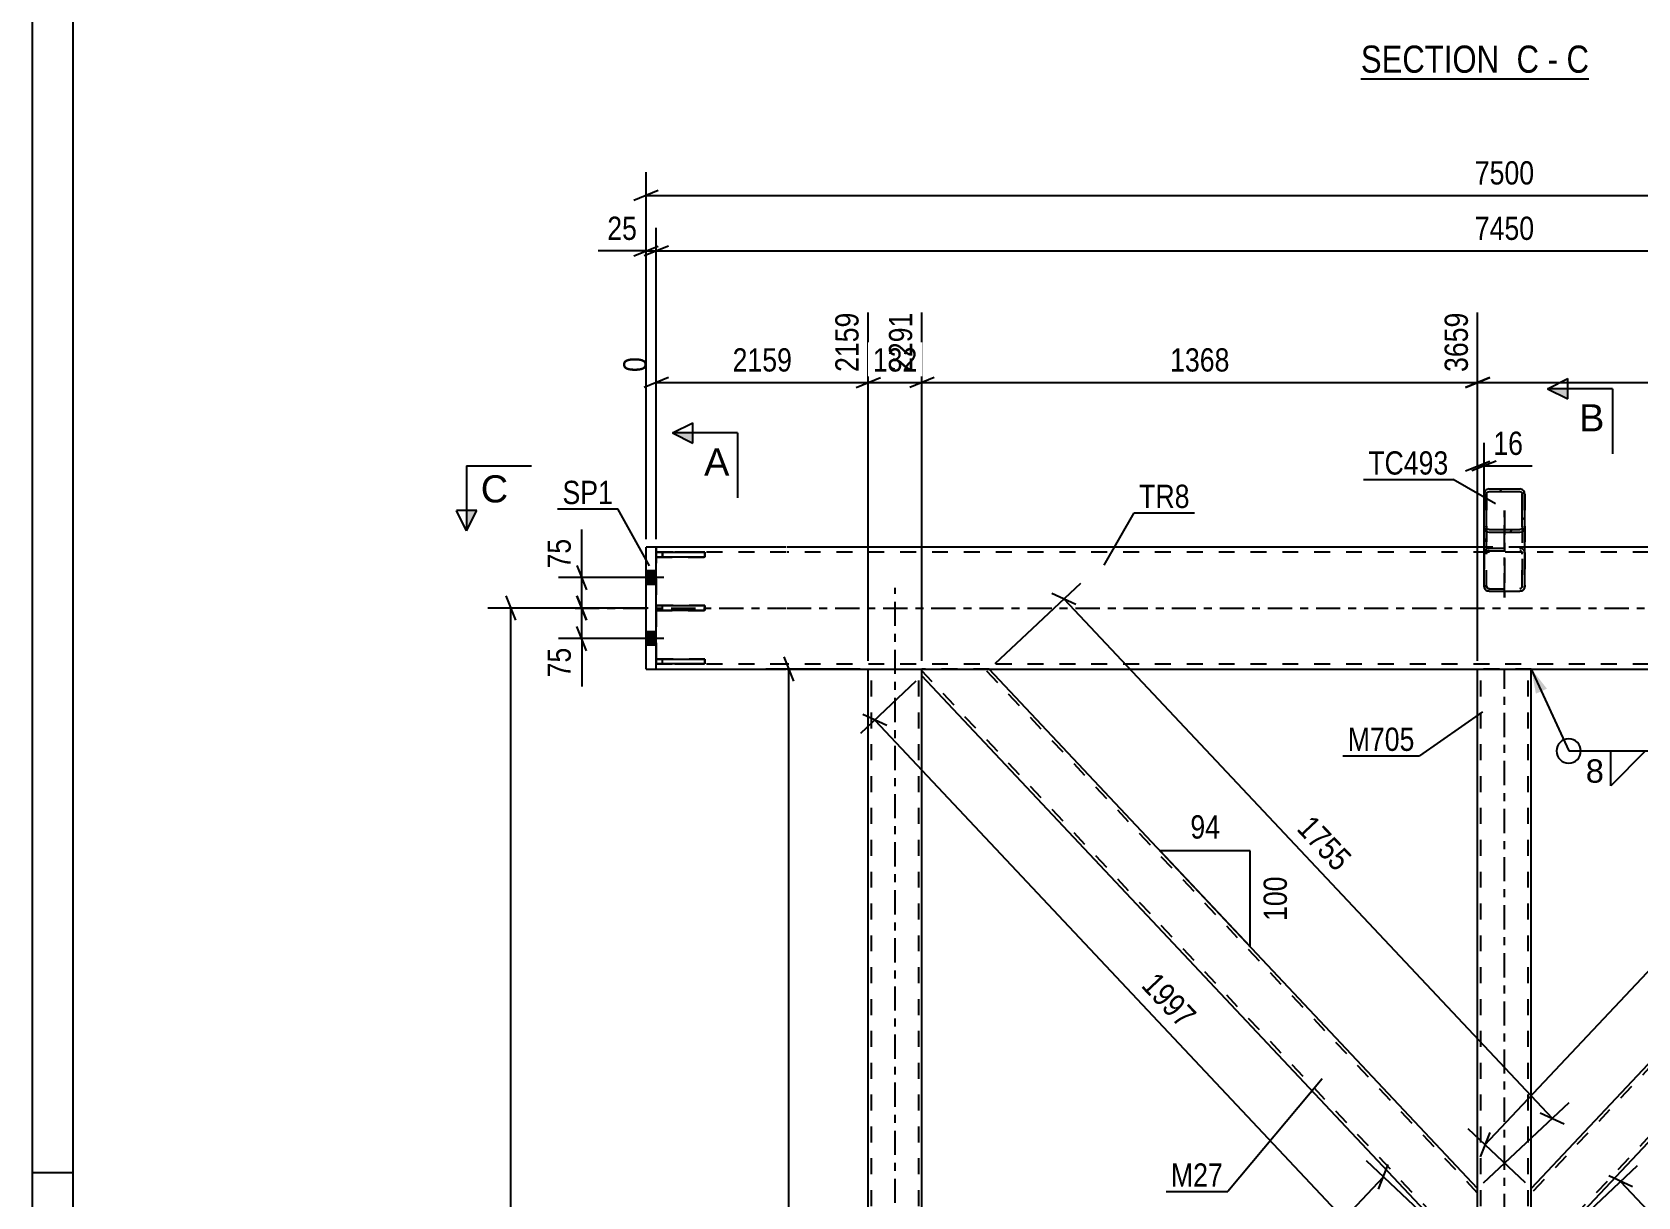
# Model space of a CAD drawing. Header units: millimetres. Extents: x 0 to 841, y 0 to 594.
# Drawn here: x 0 to 197.6, y 295 to 438.4 of the extents above; entities that cross this region are included whole.
import ezdxf

# ---------------------------------------------------------------- set-up
doc = ezdxf.new("R2010")
doc.units = ezdxf.units.MM
doc.linetypes.add('DXK_LINE_DOT2', pattern=[3.9198, 1.9599, -1.9599])
doc.linetypes.add('DXK_LINE_DOT3', pattern=[5.9187, 2.979, -0.9799, 0.9799, -0.9799])
doc.styles.add('Arial', font='ARIAL.TTF', dxfattribs={"height": 0.2})
doc.styles.add('Arial Narrow', font='ARIALN.TTF', dxfattribs={"height": 0.2})

# ---------------------------------------------------------------- blocks, each defined once
blk = doc.blocks.new('Unknown-389627663-1162')
at = {"color": 5, "linetype": 'Continuous'}
for p, q in [((0, 594), (0, 0)), ((5, 589), (5, 5)), ((5, 298), (0, 298))]:
    blk.add_line(p, q, dxfattribs=at)
blk = doc.blocks.new('Unknown-389627663-19 - 27915')
at = {"color": 6, "linetype": 'Continuous'}
blk.add_line((163.55, 432.63), (191.62, 432.63), dxfattribs=at)
at = {"color": 0, "linetype": 'Continuous'}
for points in [[(181.66, 433.38), (181.66, 436.88), (163.55, 436.88), (163.55, 433.38)], [(185.48, 433.38), (185.48, 436.88), (182.71, 436.88), (182.71, 433.38)], [(187.81, 433.38), (187.81, 436.88), (186.53, 436.88), (186.53, 433.38)], [(191.62, 433.38), (191.62, 436.88), (188.86, 436.88), (188.86, 433.38)]]:
    blk.add_wipeout(points, dxfattribs=at)
at = {"color": 7, "linetype": 'Continuous', "style": 'Arial Narrow'}
for s, p in [('SECTION ', (163.55, 433.38)), ('C', (182.71, 433.38)), ('-', (186.53, 433.38)), ('C', (188.86, 433.38))]:
    blk.add_text(s, height=3.34, dxfattribs=at).set_placement(p)
blk = doc.blocks.new('Bolt-389627663-2933 - 2911')
at = {"linetype": 'Continuous'}
for points in [[(75.57, 372.06), (75.57, 370.41), (76.82, 370.41), (76.82, 372.06)], [(75.57, 372.06), (75.57, 370.41), (76.82, 370.41), (76.82, 372.06)], [(75.57, 364.56), (75.57, 362.91), (76.82, 362.91), (76.82, 364.56)], [(75.57, 364.56), (75.57, 362.91), (76.82, 362.91), (76.82, 364.56)]]:
    blk.add_hatch(color=1, dxfattribs=at).paths.add_polyline_path(points)
at = {"color": 1, "linetype": 'Continuous'}
for p, q in [((76.82, 372.06), (75.57, 372.06)), ((76.82, 372.06), (75.57, 372.06)), ((77.77, 371.24), (71.82, 371.24)), ((77.77, 371.24), (71.82, 371.24)), ((76.82, 370.41), (75.57, 370.41)), ((76.82, 370.41), (75.57, 370.41)), ((77.77, 363.74), (71.82, 363.74)), ((77.77, 363.74), (71.82, 363.74)), ((76.82, 364.56), (75.57, 364.56)), ((76.82, 364.56), (75.57, 364.56)), ((76.82, 362.91), (75.57, 362.91)), ((76.82, 362.91), (75.57, 362.91))]:
    blk.add_line(p, q, dxfattribs=at)
blk = doc.blocks.new('Part-389627663-4550 - 2911')
at = {"color": 2, "linetype": 'Continuous'}
for p, q in [((244.64, 359.99), (184.52, 296.06)), ((252.92, 359.16), (252.92, 359.99)), ((252.92, 359.16), (185.75, 287.74)), ((184.52, 287.6), (184.52, 296.06)), ((184.52, 286.43), (184.52, 287.6))]:
    blk.add_line(p, q, dxfattribs=at)
at = {"color": 7, "linetype": 'DXK_LINE_DOT2'}
for p, q in [((245.19, 359.99), (184.52, 295.48)), ((252.92, 359.75), (184.52, 287.01)), ((252.92, 359.99), (244.64, 359.99)), ((185.75, 287.74), (184.52, 286.43)), ((184.52, 286.52), (184.52, 287.6)), ((184.52, 287.01), (184.52, 287.06))]:
    blk.add_line(p, q, dxfattribs=at)
blk = doc.blocks.new('Part-389627663-2946 - 2911')
at = {"color": 2, "linetype": 'Continuous'}
for p, q in [((92.82, 374.99), (76.82, 374.99)), ((178.72, 374.99), (92.92, 374.99)), ((269.52, 374.99), (183.72, 374.99)), ((76.82, 359.99), (92.82, 359.99)), ((92.92, 359.99), (269.52, 359.99))]:
    blk.add_line(p, q, dxfattribs=at)
at = {"color": 7, "linetype": 'DXK_LINE_DOT2'}
for p, q in [((76.82, 374.99), (76.82, 359.99)), ((92.82, 374.39), (76.82, 374.39)), ((269.52, 374.39), (92.92, 374.39)), ((178.72, 374.99), (178.77, 374.99)), ((178.77, 374.99), (178.72, 374.99)), ((183.72, 374.99), (178.77, 374.99)), ((92.82, 360.59), (76.82, 360.59)), ((269.52, 360.59), (92.92, 360.59))]:
    blk.add_line(p, q, dxfattribs=at)
at = {"color": 7, "linetype": 'DXK_LINE_DOT3'}
for p, q in [((66.82, 367.49), (92.82, 367.49)), ((92.92, 367.49), (269.52, 367.49))]:
    blk.add_line(p, q, dxfattribs=at)
blk = doc.blocks.new('Part-389627663-4541 - 2911')
at = {"linetype": 'Continuous'}
h = blk.add_hatch(dxfattribs=at)
h.set_pattern_fill('', scale=0.7, style=0, pattern_type=0)
h.set_pattern_definition([(45, (183.6764, 381.7537), (-1.57154, 1.57154), [])])
h.paths.add_polyline_path([(183.72, 381.51), (183.68, 381.75), (183.55, 381.96), (183.35, 382.1), (183.12, 382.15), (179.32, 382.15), (179.09, 382.1), (178.9, 381.96), (178.77, 381.75), (178.72, 381.51), (178.72, 377.47), (178.77, 377.22), (178.9, 377.01), (179.09, 376.88), (179.32, 376.83), (183.12, 376.83), (183.35, 376.88), (183.55, 377.01), (183.68, 377.22), (183.72, 377.47)])
h.paths.add_polyline_path([(183.4, 377.34), (183.33, 377.24), (183.24, 377.17), (183.12, 377.15), (179.32, 377.15), (179.21, 377.17), (179.11, 377.24), (179.04, 377.34), (179.02, 377.47), (179.02, 381.51), (179.04, 381.63), (179.11, 381.74), (179.21, 381.8), (179.32, 381.83), (183.12, 381.83), (183.24, 381.8), (183.33, 381.74), (183.4, 381.63), (183.42, 381.51), (183.42, 377.47)])
at = {"color": 2, "linetype": 'Continuous'}
for p, q in [((178.77, 381.75), (178.72, 381.51)), ((178.72, 377.47), (178.72, 381.51)), ((179.02, 381.51), (179.04, 381.63)), ((179.02, 377.47), (179.02, 381.51)), ((179.04, 381.63), (179.11, 381.74)), ((179.32, 382.15), (179.09, 382.1)), ((179.11, 381.74), (179.21, 381.8)), ((179.21, 381.8), (179.32, 381.83)), ((179.32, 382.15), (183.12, 382.15)), ((179.32, 381.83), (183.12, 381.83)), ((183.35, 382.1), (183.12, 382.15)), ((183.12, 381.83), (183.24, 381.8)), ((183.24, 381.8), (183.33, 381.74)), ((183.33, 381.74), (183.4, 381.63)), ((183.4, 381.63), (183.42, 381.51)), ((183.42, 377.47), (183.42, 381.51)), ((183.72, 381.51), (183.68, 381.75)), ((183.72, 377.47), (183.72, 381.51)), ((178.72, 370.19), (178.72, 377.47)), ((178.72, 377.47), (178.77, 377.22)), ((179.04, 377.34), (179.02, 377.47)), ((179.11, 377.24), (179.04, 377.34)), ((179.09, 376.88), (179.32, 376.83)), ((179.21, 377.17), (179.11, 377.24)), ((179.32, 377.15), (179.21, 377.17)), ((179.32, 377.15), (183.12, 377.15)), ((179.32, 376.83), (183.12, 376.83)), ((183.24, 377.17), (183.12, 377.15)), ((183.12, 376.83), (183.35, 376.88)), ((183.33, 377.24), (183.24, 377.17)), ((183.4, 377.34), (183.33, 377.24)), ((183.42, 377.47), (183.4, 377.34)), ((183.68, 377.22), (183.72, 377.47)), ((183.72, 370.19), (183.72, 377.47)), ((178.77, 369.94), (178.72, 370.19)), ((179.32, 369.55), (179.09, 369.6)), ((183.35, 369.6), (183.12, 369.55)), ((183.72, 370.19), (183.68, 369.94)), ((179.32, 369.55), (183.12, 369.55))]:
    blk.add_line(p, q, dxfattribs=at)
at = {"color": 7, "linetype": 'DXK_LINE_DOT2'}
for p, q in [((178.72, 374.23), (178.72, 381.51)), ((179.02, 381.51), (179.02, 373.79)), ((183.42, 381.51), (183.42, 373.79)), ((183.72, 381.51), (183.72, 374.23)), ((179.02, 370.19), (179.02, 377.47)), ((183.42, 377.47), (183.42, 370.19)), ((178.72, 374.23), (178.77, 374.47)), ((178.72, 374.23), (178.72, 370.19)), ((179.04, 374.35), (179.02, 374.23)), ((179.02, 370.19), (179.02, 373.79)), ((179.11, 374.46), (179.04, 374.35)), ((179.09, 374.82), (179.32, 374.87)), ((179.21, 374.52), (179.11, 374.46)), ((179.32, 374.55), (179.21, 374.52)), ((179.32, 374.87), (183.12, 374.87)), ((179.32, 374.55), (183.12, 374.55)), ((183.12, 374.87), (183.35, 374.82)), ((183.24, 374.52), (183.12, 374.55)), ((183.33, 374.46), (183.24, 374.52)), ((183.4, 374.35), (183.33, 374.46)), ((183.42, 374.23), (183.4, 374.35)), ((183.42, 370.19), (183.42, 373.79)), ((183.68, 374.47), (183.72, 374.23)), ((183.72, 374.23), (183.72, 370.19)), ((179.02, 370.19), (179.04, 370.06)), ((179.04, 370.06), (179.11, 369.96)), ((179.11, 369.96), (179.21, 369.89)), ((179.21, 369.89), (179.32, 369.87)), ((179.32, 369.87), (183.12, 369.87)), ((183.12, 369.87), (183.24, 369.89)), ((183.24, 369.89), (183.33, 369.96)), ((183.33, 369.96), (183.4, 370.06)), ((183.4, 370.06), (183.42, 370.19))]:
    blk.add_line(p, q, dxfattribs=at)
at = {"color": 7, "linetype": 'DXK_LINE_DOT3'}
blk.add_line((181.22, 368.79), (181.22, 379.49), dxfattribs=at)
at = {"color": 2, "linetype": 'Continuous'}
for centre, start, end in [((179.35, 381.53), 114.3201, 159.2419), ((183.1, 381.53), 20.7585, 65.6802), ((179.35, 377.44), 200.7585, 245.6802), ((183.1, 377.44), 294.3201, 339.2419), ((179.35, 370.16), 200.7585, 245.6801), ((183.1, 370.16), 294.32, 339.2419)]:
    blk.add_arc(centre, 0.621, start, end, dxfattribs=at)
at = {"color": 7, "linetype": 'DXK_LINE_DOT2'}
for centre, start, end in [((179.35, 374.25), 114.32, 159.2419), ((183.1, 374.25), 20.7585, 65.6801)]:
    blk.add_arc(centre, 0.621, start, end, dxfattribs=at)
blk = doc.blocks.new('Part-389627663-2947 - 2911')
at = {"color": 7, "linetype": 'DXK_LINE_DOT2'}
for p, q in [((82.82, 361.21), (76.82, 361.21)), ((76.82, 361.21), (76.82, 360.61)), ((76.82, 360.61), (82.82, 360.61)), ((77.57, 360.61), (77.57, 361.21)), ((82.82, 360.61), (82.82, 361.21))]:
    blk.add_line(p, q, dxfattribs=at)
blk = doc.blocks.new('Part-389627663-2948 - 2911')
at = {"color": 7, "linetype": 'DXK_LINE_DOT2'}
for p, q in [((82.82, 374.36), (76.82, 374.36)), ((76.82, 374.36), (76.82, 373.76)), ((76.82, 373.76), (82.82, 373.76)), ((77.57, 374.36), (77.57, 373.76)), ((82.82, 373.76), (82.82, 374.36))]:
    blk.add_line(p, q, dxfattribs=at)
blk = doc.blocks.new('Part-389627663-2949 - 2911')
at = {"color": 7, "linetype": 'DXK_LINE_DOT2'}
for p, q in [((82.82, 367.79), (76.82, 367.79)), ((76.82, 367.79), (76.82, 367.19)), ((77.57, 367.19), (77.57, 367.79)), ((82.82, 367.19), (82.82, 367.79)), ((76.82, 367.19), (82.82, 367.19))]:
    blk.add_line(p, q, dxfattribs=at)
blk = doc.blocks.new('Part-389627663-2954 - 2911')
at = {"color": 2, "linetype": 'Continuous'}
for p, q in [((76.82, 360.61), (76.82, 361.21)), ((76.82, 361.21), (82.82, 361.21)), ((82.82, 360.61), (76.82, 360.61)), ((82.82, 361.21), (82.82, 360.61))]:
    blk.add_line(p, q, dxfattribs=at)
at = {"color": 7, "linetype": 'DXK_LINE_DOT2'}
blk.add_line((77.57, 360.61), (77.57, 361.21), dxfattribs=at)
blk = doc.blocks.new('Part-389627663-2959 - 2911')
at = {"color": 2, "linetype": 'Continuous'}
for p, q in [((76.82, 374.36), (82.82, 374.36)), ((76.82, 374.36), (76.82, 373.76)), ((82.82, 373.76), (76.82, 373.76)), ((82.82, 374.36), (82.82, 373.76))]:
    blk.add_line(p, q, dxfattribs=at)
at = {"color": 7, "linetype": 'DXK_LINE_DOT2'}
blk.add_line((77.57, 373.76), (77.57, 374.36), dxfattribs=at)
blk = doc.blocks.new('Part-389627663-2964 - 2911')
at = {"color": 2, "linetype": 'Continuous'}
for p, q in [((76.82, 367.79), (82.82, 367.79)), ((76.82, 367.79), (76.82, 367.19)), ((82.82, 367.79), (82.82, 367.19)), ((82.82, 367.19), (76.82, 367.19))]:
    blk.add_line(p, q, dxfattribs=at)
at = {"color": 7, "linetype": 'DXK_LINE_DOT2'}
blk.add_line((77.57, 367.19), (77.57, 367.79), dxfattribs=at)
blk = doc.blocks.new('Part-389627663-4535 - 2911')
at = {"color": 2, "linetype": 'Continuous'}
for p, q in [((109.52, 359.16), (109.52, 359.99)), ((177.92, 296.06), (117.81, 359.99)), ((176.69, 287.74), (109.52, 359.16)), ((177.92, 286.43), (177.92, 296.06))]:
    blk.add_line(p, q, dxfattribs=at)
at = {"color": 7, "linetype": 'DXK_LINE_DOT2'}
for p, q in [((117.81, 359.99), (109.52, 359.99)), ((177.92, 287.01), (109.52, 359.75)), ((177.92, 295.48), (117.26, 359.99)), ((177.92, 286.43), (176.69, 287.74)), ((177.92, 287.01), (177.92, 287.06))]:
    blk.add_line(p, q, dxfattribs=at)
blk = doc.blocks.new('Part-389627663-2988 - 2911')
at = {"color": 2, "linetype": 'Continuous'}
for p, q in [((177.92, 296.06), (177.92, 359.99)), ((184.52, 296.06), (184.52, 359.99)), ((177.92, 217.42), (177.92, 279.41)), ((184.52, 217.42), (184.52, 279.41))]:
    blk.add_line(p, q, dxfattribs=at)
at = {"color": 7, "linetype": 'DXK_LINE_DOT2'}
for p, q in [((184.52, 359.99), (177.92, 359.99)), ((178.32, 215.49), (178.32, 359.99)), ((184.12, 215.49), (184.12, 359.99)), ((177.92, 279.41), (177.92, 296.06)), ((184.52, 279.41), (184.52, 296.06)), ((177.92, 215.49), (177.92, 217.42)), ((184.52, 215.49), (184.52, 217.42)), ((184.52, 215.49), (177.92, 215.49))]:
    blk.add_line(p, q, dxfattribs=at)
at = {"color": 7, "linetype": 'DXK_LINE_DOT3'}
blk.add_line((181.22, 215.49), (181.22, 359.99), dxfattribs=at)
blk = doc.blocks.new('Part-389627663-3008 - 2911')
at = {"color": 2, "linetype": 'Continuous'}
for p, q in [((75.57, 359.99), (75.57, 374.99)), ((76.82, 374.99), (75.57, 374.99)), ((76.82, 359.99), (76.82, 374.99)), ((75.57, 359.99), (76.82, 359.99))]:
    blk.add_line(p, q, dxfattribs=at)
blk = doc.blocks.new('Part-389627663-4537 - 2911')
at = {"color": 7, "linetype": 'DXK_LINE_DOT3'}
blk.add_line((106.22, 205.49), (106.22, 369.99), dxfattribs=at)
at = {"color": 2, "linetype": 'Continuous'}
for p, q in [((102.92, 215.49), (102.92, 359.99)), ((109.52, 216.31), (109.52, 359.16))]:
    blk.add_line(p, q, dxfattribs=at)
at = {"color": 7, "linetype": 'DXK_LINE_DOT2'}
for p, q in [((102.92, 359.99), (109.52, 359.99)), ((103.32, 215.49), (103.32, 359.99)), ((109.12, 215.49), (109.12, 359.99)), ((109.52, 359.16), (109.52, 359.99)), ((109.52, 215.49), (102.92, 215.49)), ((109.52, 215.49), (109.52, 216.31))]:
    blk.add_line(p, q, dxfattribs=at)
blk = doc.blocks.new('Part-389627663-4544 - 2911')
at = {"color": 7, "linetype": 'DXK_LINE_DOT2'}
for p, q in [((178.72, 381.51), (178.72, 374.23)), ((179.02, 381.51), (179.02, 374.23)), ((183.42, 381.51), (183.42, 374.23)), ((183.72, 381.51), (183.72, 374.23)), ((178.72, 370.19), (178.72, 377.47)), ((179.02, 370.19), (179.02, 377.47)), ((183.42, 377.47), (183.42, 370.19)), ((183.72, 370.19), (183.72, 377.47)), ((178.77, 374.47), (178.72, 374.23)), ((178.72, 370.19), (178.72, 374.23)), ((179.02, 374.23), (179.04, 374.35)), ((179.02, 370.19), (179.02, 374.23)), ((179.04, 374.35), (179.11, 374.46)), ((179.32, 374.87), (179.09, 374.82)), ((179.11, 374.46), (179.21, 374.53)), ((179.21, 374.53), (179.32, 374.55)), ((179.32, 374.87), (183.12, 374.87)), ((179.32, 374.55), (183.12, 374.55)), ((183.33, 374.82), (183.12, 374.87)), ((183.12, 374.55), (183.24, 374.53)), ((183.24, 374.53), (183.33, 374.46)), ((183.35, 374.82), (183.33, 374.82)), ((183.33, 374.46), (183.4, 374.35)), ((183.4, 374.35), (183.42, 374.23)), ((183.42, 370.19), (183.42, 374.23)), ((183.72, 374.23), (183.68, 374.47)), ((183.72, 370.19), (183.72, 374.23)), ((178.72, 370.19), (178.77, 369.94)), ((179.04, 370.06), (179.02, 370.19)), ((179.11, 369.96), (179.04, 370.06)), ((179.09, 369.6), (179.32, 369.55)), ((179.21, 369.89), (179.11, 369.96)), ((179.32, 369.87), (179.21, 369.89)), ((179.32, 369.87), (183.12, 369.87)), ((183.24, 369.89), (183.12, 369.87)), ((183.12, 369.55), (183.35, 369.6)), ((183.33, 369.96), (183.24, 369.89)), ((183.4, 370.06), (183.33, 369.96)), ((183.42, 370.19), (183.4, 370.06)), ((183.68, 369.94), (183.72, 370.19)), ((179.32, 369.55), (183.12, 369.55))]:
    blk.add_line(p, q, dxfattribs=at)
at = {"color": 7, "linetype": 'DXK_LINE_DOT3'}
blk.add_line((181.22, 379.49), (181.22, 368.79), dxfattribs=at)
at = {"color": 7, "linetype": 'DXK_LINE_DOT2'}
for centre, start, end in [((179.35, 374.25), 114.3201, 159.2418), ((183.1, 374.25), 20.7584, 65.6803), ((179.35, 370.16), 200.7584, 245.6803), ((183.1, 370.16), 294.3201, 339.2418)]:
    blk.add_arc(centre, 0.621, start, end, dxfattribs=at)
blk = doc.blocks.new('AngleDimension-389627663-9900 - 2911')
at = {"color": 7, "linetype": 'Continuous'}
for p, q in [((138.78, 337.69), (138.84, 337.62)), ((149.94, 337.62), (138.84, 337.62)), ((149.94, 325.82), (138.84, 337.62)), ((149.94, 325.82), (149.94, 337.62))]:
    blk.add_line(p, q, dxfattribs=at)
at = {"color": 0}
for points in [[(146.82, 338.52), (146.82, 342.72), (141.96, 342.72), (141.96, 338.52)], [(155.04, 335.06), (150.84, 335.06), (150.84, 328.38), (155.04, 328.38)]]:
    blk.add_wipeout(points, dxfattribs=at)
at = {"color": 3, "style": 'Arial Narrow'}
blk.add_text('94', height=2.863, dxfattribs=at).set_placement((142.56, 339.12))
blk.add_text('100', height=2.863, rotation=90.0002, dxfattribs=at).set_placement((154.44, 328.98))
blk = doc.blocks.new('StraightDimension-389627663-17874 - 2911')
at = {"color": 7, "linetype": 'Continuous'}
for p, q in [((102.92, 360.99), (102.92, 403.87)), ((76.82, 375.99), (76.82, 398.38)), ((78.32, 395.85), (75.32, 394.65)), ((101.42, 394.65), (104.42, 395.85)), ((76.82, 395.25), (102.92, 395.25))]:
    blk.add_line(p, q, dxfattribs=at)
at = {"color": 0, "linetype": 'Continuous'}
for points in [[(102.32, 404.47), (98.12, 404.47), (98.12, 395.95), (102.32, 395.95)], [(76.22, 398.98), (72.02, 398.98), (72.02, 395.95), (76.22, 395.95)]]:
    blk.add_wipeout(points, dxfattribs=at)
at = {"color": 0}
blk.add_wipeout([(94.13, 396), (94.13, 400.2), (85.62, 400.2), (85.62, 396)], dxfattribs=at)
at = {"color": 3, "linetype": 'Continuous', "style": 'Arial Narrow'}
for s, height, p in [('2159', 2.863, (101.72, 396.55)), ('0', 2.86, (75.62, 396.55))]:
    blk.add_text(s, height=height, rotation=90.0002, dxfattribs=at).set_placement(p)
at = {"color": 3, "style": 'Arial Narrow'}
blk.add_text('2159', height=2.863, dxfattribs=at).set_placement((86.22, 396.6))
blk = doc.blocks.new('StraightDimension-389627663-3193 - 2911')
at = {"color": 7, "linetype": 'Continuous'}
for p, q in [((75.57, 375.99), (75.57, 421.12)), ((77.07, 418.87), (74.07, 417.67)), ((75.57, 418.27), (286.87, 418.27))]:
    blk.add_line(p, q, dxfattribs=at)
at = {"color": 0}
blk.add_wipeout([(185.48, 419.02), (185.48, 423.22), (176.97, 423.22), (176.97, 419.02)], dxfattribs=at)
at = {"color": 3, "style": 'Arial Narrow'}
blk.add_text('7500', height=2.863, dxfattribs=at).set_placement((177.57, 419.62))
blk = doc.blocks.new('StraightDimension-389627663-3255 - 2911')
at = {"color": 7, "linetype": 'Continuous'}
for p, q in [((59.54, 365.99), (58.34, 368.99)), ((75.82, 367.49), (56.09, 367.49)), ((58.94, 207.99), (58.94, 367.49)), ((75.82, 207.99), (56.09, 207.99)), ((58.34, 209.49), (59.54, 206.49))]:
    blk.add_line(p, q, dxfattribs=at)
at = {"color": 0}
blk.add_wipeout([(58.19, 291.99), (53.99, 291.99), (53.99, 283.48), (58.19, 283.48)], dxfattribs=at)
at = {"color": 3, "style": 'Arial Narrow'}
blk.add_text('3190', height=2.863, rotation=90.0002, dxfattribs=at).set_placement((57.59, 284.08))
blk = doc.blocks.new('StraightDimension-389627663-7957 - 2911')
at = {"color": 7, "linetype": 'Continuous'}
for p, q in [((76.82, 375.99), (76.82, 414.3)), ((78.32, 412.05), (75.32, 410.85)), ((76.82, 411.45), (285.62, 411.45))]:
    blk.add_line(p, q, dxfattribs=at)
at = {"color": 0}
blk.add_wipeout([(185.48, 412.2), (185.48, 416.4), (176.97, 416.4), (176.97, 412.2)], dxfattribs=at)
at = {"color": 3, "style": 'Arial Narrow'}
blk.add_text('7450', height=2.863, dxfattribs=at).set_placement((177.57, 412.8))
blk = doc.blocks.new('StraightDimension-389627663-7958 - 2911')
at = {"color": 7, "linetype": 'Continuous'}
for p, q in [((75.57, 375.99), (75.57, 414.3)), ((76.82, 375.99), (76.82, 414.3)), ((74.07, 410.85), (77.07, 412.05)), ((78.32, 412.05), (75.32, 410.85)), ((75.57, 411.45), (76.82, 411.45))]:
    blk.add_line(p, q, dxfattribs=at)
at = {"color": 0}
blk.add_wipeout([(75.05, 412.2), (75.05, 416.4), (70.19, 416.4), (70.19, 412.2)], dxfattribs=at)
at = {"color": 7, "linetype": 'Continuous'}
blk.add_line((75.57, 411.45), (69.67, 411.45), dxfattribs=at)
blk.add_line((75.57, 411.45), (69.67, 411.45), dxfattribs=at)
at = {"color": 3, "style": 'Arial Narrow'}
blk.add_text('25', height=2.863, dxfattribs=at).set_placement((70.79, 412.8))
blk = doc.blocks.new('StraightDimension-389627663-10010 - 2911')
at = {"color": 7, "linetype": 'Continuous'}
for p, q in [((108.79, 358.48), (101.98, 352.07)), ((105.19, 353.03), (102.26, 354.39)), ((103.73, 353.71), (172.13, 280.98)), ((177.19, 285.75), (170.38, 279.34)), ((170.66, 281.66), (173.59, 280.3))]:
    blk.add_line(p, q, dxfattribs=at)
at = {"color": 0}
blk.add_wipeout([(141.39, 314.76), (144.45, 317.64), (138.62, 323.84), (135.56, 320.96)], dxfattribs=at)
at = {"color": 3, "style": 'Arial Narrow'}
blk.add_text('1997', height=2.863, rotation=-46.7591, dxfattribs=at).set_placement((136.4, 320.93))
blk = doc.blocks.new('StraightDimension-389627663-9957 - 2911')
at = {"color": 7, "linetype": 'Continuous'}
for p, q in [((101.92, 359.99), (90.3, 359.99)), ((93.75, 358.49), (92.55, 361.49)), ((93.15, 215.49), (93.15, 359.99)), ((101.92, 215.49), (90.3, 215.49)), ((92.55, 216.99), (93.75, 213.99))]:
    blk.add_line(p, q, dxfattribs=at)
at = {"color": 0}
blk.add_wipeout([(92.4, 291.99), (88.2, 291.99), (88.2, 283.48), (92.4, 283.48)], dxfattribs=at)
at = {"color": 3, "style": 'Arial Narrow'}
blk.add_text('2890', height=2.863, rotation=90.0002, dxfattribs=at).set_placement((91.8, 284.08))
blk = doc.blocks.new('StraightDimension-389627663-9974 - 2911')
at = {"color": 7, "linetype": 'Continuous'}
for p, q in [((243.91, 360.67), (236.86, 367.31)), ((238.34, 363.85), (239.52, 366.86)), ((178.82, 301.43), (238.93, 365.35)), ((183.79, 296.75), (176.74, 303.38)), ((179.41, 302.93), (178.23, 299.93))]:
    blk.add_line(p, q, dxfattribs=at)
at = {"color": 0}
blk.add_wipeout([(211.24, 337.01), (208.19, 339.88), (202.35, 333.68), (205.41, 330.8)], dxfattribs=at)
at = {"color": 3, "style": 'Arial Narrow'}
blk.add_text('1755', height=2.863, rotation=46.7591, dxfattribs=at).set_placement((205.39, 331.65))
blk = doc.blocks.new('StraightDimension-389627663-9995 - 2911')
at = {"color": 7, "linetype": 'Continuous'}
for p, q in [((253.65, 358.48), (266.54, 346.36)), ((196.39, 275.27), (264.79, 348)), ((264.2, 346.5), (265.38, 349.51)), ((185.25, 285.75), (198.14, 273.63)), ((196.98, 276.77), (195.8, 273.77))]:
    blk.add_line(p, q, dxfattribs=at)
at = {"color": 0}
blk.add_wipeout([(232.96, 315.25), (229.9, 318.13), (224.07, 311.93), (227.13, 309.05)], dxfattribs=at)
at = {"color": 3, "style": 'Arial Narrow'}
blk.add_text('1997', height=2.863, rotation=46.7591, dxfattribs=at).set_placement((227.1, 309.9))
blk = doc.blocks.new('StraightDimension-389627663-10025 - 2911')
at = {"color": 7, "linetype": 'Continuous'}
for p, q in [((118.53, 360.67), (129.06, 370.57)), ((128.45, 367.94), (125.52, 369.3)), ((126.98, 368.62), (187.1, 304.69)), ((178.65, 296.75), (189.17, 306.65)), ((185.63, 305.38), (188.56, 304.01))]:
    blk.add_line(p, q, dxfattribs=at)
at = {"color": 0}
blk.add_wipeout([(160.5, 334.07), (163.56, 336.95), (157.73, 343.15), (154.67, 340.27)], dxfattribs=at)
at = {"color": 3, "style": 'Arial Narrow'}
blk.add_text('1755', height=2.863, rotation=-46.7591, dxfattribs=at).set_placement((155.52, 340.24))
blk = doc.blocks.new('StraightDimension-389627663-10101 - 2911')
at = {"color": 7, "linetype": 'Continuous'}
for p, q in [((186.48, 288.42), (197.59, 298.87)), ((196.98, 296.24), (194.05, 297.6)), ((195.52, 296.92), (262.69, 225.5)), ((253.65, 217), (264.76, 227.45)), ((261.22, 226.18), (264.15, 224.82))]:
    blk.add_line(p, q, dxfattribs=at)
at = {"color": 0}
blk.add_wipeout([(232.56, 258.62), (235.62, 261.5), (229.79, 267.7), (226.73, 264.82)], dxfattribs=at)
at = {"color": 3, "style": 'Arial Narrow'}
blk.add_text('1961', height=2.863, rotation=-46.7591, dxfattribs=at).set_placement((227.58, 264.8))
blk = doc.blocks.new('StraightDimension-389627663-10149 - 2911')
at = {"color": 7, "linetype": 'Continuous'}
for p, q in [((175.96, 288.42), (164.24, 299.45)), ((165.73, 295.99), (166.91, 299)), ((99.15, 226.07), (166.32, 297.5)), ((108.79, 217), (97.07, 228.03)), ((99.74, 227.58), (98.56, 224.57))]:
    blk.add_line(p, q, dxfattribs=at)
at = {"color": 0}
blk.add_wipeout([(135.1, 265.4), (132.04, 268.28), (126.21, 262.08), (129.27, 259.2)], dxfattribs=at)
at = {"color": 3, "style": 'Arial Narrow'}
blk.add_text('1961', height=2.863, rotation=46.7591, dxfattribs=at).set_placement((129.24, 260.05))
blk = doc.blocks.new('StraightDimension-389627663-17872 - 2911')
at = {"color": 7, "linetype": 'Continuous'}
for p, q in [((109.52, 360.99), (109.52, 403.87)), ((177.92, 360.99), (177.92, 403.87)), ((111.02, 395.85), (108.02, 394.65)), ((176.42, 394.65), (179.42, 395.85)), ((109.52, 395.25), (177.92, 395.25))]:
    blk.add_line(p, q, dxfattribs=at)
at = {"color": 0, "linetype": 'Continuous'}
blk.add_wipeout([(177.32, 404.47), (173.12, 404.47), (173.12, 395.95), (177.32, 395.95)], dxfattribs=at)
at = {"color": 0}
blk.add_wipeout([(147.98, 396), (147.98, 400.2), (139.47, 400.2), (139.47, 396)], dxfattribs=at)
at = {"color": 3, "linetype": 'Continuous', "style": 'Arial Narrow'}
blk.add_text('3659', height=2.863, rotation=90.0002, dxfattribs=at).set_placement((176.72, 396.55))
at = {"color": 3, "style": 'Arial Narrow'}
blk.add_text('1368', height=2.863, dxfattribs=at).set_placement((140.07, 396.6))
blk = doc.blocks.new('StraightDimension-389627663-29067 - 2911')
at = {"color": 7, "linetype": 'Continuous'}
for p, q in [((67.05, 372.74), (68.25, 369.74)), ((72.07, 371.24), (64.8, 371.24)), ((67.65, 367.49), (67.65, 371.24)), ((68.25, 365.99), (67.05, 368.99)), ((75.82, 367.49), (64.8, 367.49))]:
    blk.add_line(p, q, dxfattribs=at)
at = {"color": 0}
blk.add_wipeout([(66.9, 376.62), (62.7, 376.62), (62.7, 371.76), (66.9, 371.76)], dxfattribs=at)
at = {"color": 7, "linetype": 'Continuous'}
blk.add_line((67.65, 371.24), (67.65, 377.14), dxfattribs=at)
blk.add_line((67.65, 371.24), (67.65, 377.14), dxfattribs=at)
at = {"color": 3, "style": 'Arial Narrow'}
blk.add_text('75', height=2.863, rotation=90.0002, dxfattribs=at).set_placement((66.3, 372.36))
blk = doc.blocks.new('StraightDimension-389627663-17871 - 2911')
at = {"color": 7, "linetype": 'Continuous'}
for p, q in [((177.92, 360.99), (177.92, 403.87)), ((244.64, 360.99), (244.64, 403.87)), ((179.42, 395.85), (176.42, 394.65)), ((243.14, 394.65), (246.14, 395.85)), ((177.92, 395.25), (244.64, 395.25))]:
    blk.add_line(p, q, dxfattribs=at)
at = {"color": 0, "linetype": 'Continuous'}
blk.add_wipeout([(244.04, 404.47), (239.84, 404.47), (239.84, 395.95), (244.04, 395.95)], dxfattribs=at)
at = {"color": 0}
blk.add_wipeout([(215.54, 396), (215.54, 400.2), (207.02, 400.2), (207.02, 396)], dxfattribs=at)
at = {"color": 3, "linetype": 'Continuous', "style": 'Arial Narrow'}
blk.add_text('4993', height=2.863, rotation=90.0002, dxfattribs=at).set_placement((243.44, 396.55))
at = {"color": 3, "style": 'Arial Narrow'}
blk.add_text('1334', height=2.863, dxfattribs=at).set_placement((207.62, 396.6))
blk = doc.blocks.new('StraightDimension-389627663-17873 - 2911')
at = {"color": 7, "linetype": 'Continuous'}
for p, q in [((102.92, 360.99), (102.92, 403.87)), ((109.52, 360.99), (109.52, 403.87)), ((101.42, 394.65), (104.42, 395.85)), ((111.02, 395.85), (108.02, 394.65)), ((102.92, 395.25), (109.52, 395.25))]:
    blk.add_line(p, q, dxfattribs=at)
at = {"color": 0}
blk.add_wipeout([(109.56, 396), (109.56, 400.2), (102.88, 400.2), (102.88, 396)], dxfattribs=at)
at = {"color": 0, "linetype": 'Continuous'}
blk.add_wipeout([(108.92, 404.47), (104.72, 404.47), (104.72, 395.95), (108.92, 395.95)], dxfattribs=at)
at = {"color": 3, "linetype": 'Continuous', "style": 'Arial Narrow'}
blk.add_text('2291', height=2.863, rotation=90.0002, dxfattribs=at).set_placement((108.32, 396.55))
at = {"color": 3, "style": 'Arial Narrow'}
blk.add_text('132', height=2.863, dxfattribs=at).set_placement((103.48, 396.6))
blk = doc.blocks.new('StraightDimension-389627663-29068 - 2911')
at = {"color": 7, "linetype": 'Continuous'}
for p, q in [((67.05, 368.99), (68.25, 365.99)), ((75.82, 367.49), (64.8, 367.49)), ((67.65, 363.74), (67.65, 367.49)), ((72.07, 363.74), (64.8, 363.74)), ((68.25, 362.24), (67.05, 365.24))]:
    blk.add_line(p, q, dxfattribs=at)
at = {"color": 0}
blk.add_wipeout([(66.9, 363.21), (62.7, 363.21), (62.7, 358.36), (66.9, 358.36)], dxfattribs=at)
at = {"color": 7, "linetype": 'Continuous'}
blk.add_line((67.65, 363.74), (67.65, 357.83), dxfattribs=at)
blk.add_line((67.65, 363.74), (67.65, 357.83), dxfattribs=at)
at = {"color": 3, "style": 'Arial Narrow'}
blk.add_text('75', height=2.863, rotation=90.0002, dxfattribs=at).set_placement((66.3, 358.96))
blk = doc.blocks.new('StraightDimension-389627663-30298 - 2911')
at = {"color": 7, "linetype": 'Continuous'}
for p, q in [((177.92, 360.99), (177.92, 387.84)), ((178.72, 375.99), (178.72, 387.84)), ((176.42, 384.39), (179.42, 385.59)), ((180.22, 385.59), (177.22, 384.39)), ((177.92, 384.99), (178.72, 384.99))]:
    blk.add_line(p, q, dxfattribs=at)
at = {"color": 0}
blk.add_wipeout([(184.1, 385.74), (184.1, 389.94), (179.25, 389.94), (179.25, 385.74)], dxfattribs=at)
at = {"color": 7, "linetype": 'Continuous'}
blk.add_line((178.72, 384.99), (184.63, 384.99), dxfattribs=at)
blk.add_line((178.72, 384.99), (184.63, 384.99), dxfattribs=at)
at = {"color": 3, "style": 'Arial Narrow'}
blk.add_text('16', height=2.863, dxfattribs=at).set_placement((179.85, 386.34))
blk = doc.blocks.new('Mark-389627663-2942 - 2911')
at = {"color": 0}
blk.add_wipeout([(142.47, 379.81), (142.47, 382.81), (136.26, 382.81), (136.26, 379.81)], dxfattribs=at)
blk.add_wipeout([(142.47, 379.81), (142.47, 382.81), (136.26, 382.81), (136.26, 379.81)], dxfattribs=at)
at = {"color": 30, "linetype": 'Continuous'}
for p, q in [((131.97, 372.79), (135.66, 379.21)), ((135.66, 379.21), (143.07, 379.21))]:
    blk.add_line(p, q, dxfattribs=at)
at = {"color": 3, "style": 'Arial Narrow'}
blk.add_text('TR8', height=2.863, dxfattribs=at).set_placement((136.26, 379.81))
blk = doc.blocks.new('Mark-389627663-2984 - 2911')
at = {"color": 0}
blk.add_wipeout([(170.16, 349.91), (170.16, 352.91), (161.93, 352.91), (161.93, 349.91)], dxfattribs=at)
blk.add_wipeout([(170.16, 349.91), (170.16, 352.91), (161.93, 352.91), (161.93, 349.91)], dxfattribs=at)
at = {"color": 30, "linetype": 'Continuous'}
for p in [(178.53, 354.7), (161.33, 349.31)]:
    blk.add_line(p, (170.76, 349.31), dxfattribs=at)
at = {"color": 3, "style": 'Arial Narrow'}
blk.add_text('M705', height=2.863, dxfattribs=at).set_placement((161.93, 349.91))
blk = doc.blocks.new('Mark-389627663-3004 - 2911')
at = {"color": 0}
blk.add_wipeout([(71.49, 380.29), (71.49, 383.29), (65.28, 383.29), (65.28, 380.29)], dxfattribs=at)
blk.add_wipeout([(71.49, 380.29), (71.49, 383.29), (65.28, 383.29), (65.28, 380.29)], dxfattribs=at)
at = {"color": 30, "linetype": 'Continuous'}
for p in [(64.68, 379.69), (75.99, 372.68)]:
    blk.add_line(p, (72.09, 379.69), dxfattribs=at)
at = {"color": 3, "style": 'Arial Narrow'}
blk.add_text('SP1', height=2.863, dxfattribs=at).set_placement((65.28, 380.29))
blk = doc.blocks.new('Mark-389627663-10045 - 2911')
at = {"color": 0}
blk.add_wipeout([(146.56, 296.28), (146.56, 299.28), (140.17, 299.28), (140.17, 296.28)], dxfattribs=at)
blk.add_wipeout([(146.56, 296.28), (146.56, 299.28), (140.17, 299.28), (140.17, 296.28)], dxfattribs=at)
at = {"color": 30, "linetype": 'Continuous'}
for p in [(158.77, 309.54), (139.57, 295.68)]:
    blk.add_line(p, (147.16, 295.68), dxfattribs=at)
at = {"color": 3, "style": 'Arial Narrow'}
blk.add_text('M27', height=2.863, dxfattribs=at).set_placement((140.17, 296.28))
blk = doc.blocks.new('SectionMark-389627663-10223 - 2911')
at = {"linetype": 'Continuous'}
for points in [[(81.32, 389.05), (81.32, 387.8), (78.82, 389.05)], [(81.32, 170.26), (81.32, 169.01), (78.82, 169.01)]]:
    blk.add_hatch(color=6, dxfattribs=at).paths.add_polyline_path(points)
at = {"color": 6, "linetype": 'Continuous'}
for p, q in [((78.82, 389.05), (81.32, 390.3)), ((81.32, 387.8), (81.32, 390.3)), ((86.82, 389.05), (78.82, 389.05)), ((78.82, 389.05), (81.32, 387.8)), ((86.82, 389.05), (86.82, 381.05)), ((86.82, 169.01), (86.82, 177.01)), ((78.82, 169.01), (81.32, 170.26)), ((81.32, 170.26), (81.32, 167.76)), ((86.82, 169.01), (78.82, 169.01)), ((81.32, 167.76), (78.82, 169.01))]:
    blk.add_line(p, q, dxfattribs=at)
at = {"color": 0, "linetype": 'Continuous'}
for points in [[(85.82, 383.8), (85.82, 387.3), (82.71, 387.3), (82.71, 383.8)], [(85.82, 170.76), (85.82, 174.26), (82.71, 174.26), (82.71, 170.76)]]:
    blk.add_wipeout(points, dxfattribs=at)
at = {"color": 3, "linetype": 'Continuous', "style": 'Arial'}
for p in [(82.71, 383.8), (82.71, 170.76)]:
    blk.add_text('A', height=3.34, dxfattribs=at).set_placement(p)
blk = doc.blocks.new('SectionMark-389627663-10351 - 2911')
at = {"linetype": 'Continuous'}
for points in [[(189.02, 394.49), (189.02, 393.24), (186.52, 394.49)], [(189.02, 170.89), (189.02, 169.64), (186.52, 169.64)]]:
    blk.add_hatch(color=6, dxfattribs=at).paths.add_polyline_path(points)
at = {"color": 6, "linetype": 'Continuous'}
for p, q in [((186.52, 394.49), (189.02, 395.74)), ((189.02, 393.24), (189.02, 395.74)), ((194.52, 394.49), (186.52, 394.49)), ((186.52, 394.49), (189.02, 393.24)), ((194.52, 394.49), (194.52, 386.49)), ((194.52, 169.64), (194.52, 177.64)), ((186.52, 169.64), (189.02, 170.89)), ((189.02, 170.89), (189.02, 168.39)), ((194.52, 169.64), (186.52, 169.64)), ((189.02, 168.39), (186.52, 169.64))]:
    blk.add_line(p, q, dxfattribs=at)
at = {"color": 0, "linetype": 'Continuous'}
for points in [[(193.52, 389.24), (193.52, 392.74), (190.41, 392.74), (190.41, 389.24)], [(193.52, 171.39), (193.52, 174.89), (190.41, 174.89), (190.41, 171.39)]]:
    blk.add_wipeout(points, dxfattribs=at)
at = {"color": 3, "linetype": 'Continuous', "style": 'Arial'}
for p in [(190.41, 389.24), (190.41, 171.39)]:
    blk.add_text('B', height=3.34, dxfattribs=at).set_placement(p)
blk = doc.blocks.new('WeldMark-389627663-18278 - 2911')
at = {"linetype": 'Continuous'}
blk.add_hatch(color=30, dxfattribs=at).paths.add_polyline_path([(185.09, 356.95), (184.52, 359.99), (186.45, 357.57)])
at = {"color": 30, "linetype": 'Continuous'}
blk.add_line((184.52, 359.99), (189.13, 349.9), dxfattribs=at)
at = {"color": 3, "linetype": 'Continuous'}
for q in [(203.74, 354.19), (203.74, 345.62)]:
    blk.add_line((199.45, 349.9), q, dxfattribs=at)
blk.add_arc((189.13, 349.9), 1.5, 90, 270, dxfattribs=at)
at = {"color": 0}
blk.add_wipeout([(193.65, 345.8), (193.65, 349.2), (191.03, 349.2), (191.03, 345.8)], dxfattribs=at)
at = {"color": 30, "linetype": 'Continuous'}
blk.add_line((189.13, 349.9), (199.45, 349.9), dxfattribs=at)
at = {"color": 3, "linetype": 'Continuous'}
for p, q in [((194.31, 349.9), (198.59, 349.9)), ((198.59, 349.9), (194.31, 345.62)), ((194.31, 345.62), (194.31, 349.9))]:
    blk.add_line(p, q, dxfattribs=at)
blk.add_arc((189.13, 349.9), 1.5, 270, 90, dxfattribs=at)
at = {"color": 3, "style": 'Arial'}
blk.add_text('8', height=2.87, dxfattribs=at).set_placement((191.23, 346))
at = {"color": 0, "linetype": 'Continuous'}
blk.add_wipeout([(210.83, 349), (210.83, 352), (203.05, 352), (203.05, 349)], dxfattribs=at)
blk.add_wipeout([(210.83, 349), (210.83, 352), (203.05, 352), (203.05, 349)], dxfattribs=at)
at = {"color": 3, "linetype": 'Continuous', "style": 'Arial'}
blk.add_text('TYP', height=2.865, dxfattribs=at).set_placement((203.05, 349))
blk = doc.blocks.new('SectionMark-389627663-27988 - 2911')
at = {"linetype": 'Continuous'}
blk.add_hatch(color=6, dxfattribs=at).paths.add_polyline_path([(53.47, 379.49), (54.72, 379.49), (53.47, 376.99)])
at = {"color": 6, "linetype": 'Continuous'}
for p, q in [((53.47, 384.99), (61.47, 384.99)), ((53.47, 384.99), (53.47, 376.99)), ((53.47, 376.99), (52.22, 379.49)), ((54.72, 379.49), (52.22, 379.49)), ((53.47, 376.99), (54.72, 379.49))]:
    blk.add_line(p, q, dxfattribs=at)
at = {"color": 0, "linetype": 'Continuous'}
blk.add_wipeout([(58.59, 380.49), (58.59, 383.99), (55.22, 383.99), (55.22, 380.49)], dxfattribs=at)
at = {"color": 3, "linetype": 'Continuous', "style": 'Arial'}
blk.add_text('C', height=3.34, dxfattribs=at).set_placement((55.22, 380.49))
blk = doc.blocks.new('Mark-389627663-30331 - 2911')
at = {"color": 0}
blk.add_wipeout([(174.32, 383.92), (174.32, 386.92), (164.46, 386.92), (164.46, 383.92)], dxfattribs=at)
blk.add_wipeout([(174.32, 383.92), (174.32, 386.92), (164.46, 386.92), (164.46, 383.92)], dxfattribs=at)
at = {"color": 30, "linetype": 'Continuous'}
for p in [(163.86, 383.32), (180.12, 380.32)]:
    blk.add_line(p, (174.92, 383.32), dxfattribs=at)
at = {"color": 3, "style": 'Arial Narrow'}
blk.add_text('TC493', height=2.863, dxfattribs=at).set_placement((164.46, 383.92))

msp = doc.modelspace()

# ---------------------------------------------------------------- block references
for name in ['Unknown-389627663-1162', 'Part-389627663-4541 - 2911', 'Part-389627663-4544 - 2911', 'Part-389627663-2946 - 2911', 'Part-389627663-3008 - 2911', 'Part-389627663-2948 - 2911', 'Part-389627663-2959 - 2911', 'Bolt-389627663-2933 - 2911', 'Part-389627663-4537 - 2911', 'Part-389627663-2949 - 2911', 'Part-389627663-2964 - 2911', 'Part-389627663-2947 - 2911', 'Part-389627663-2954 - 2911', 'Part-389627663-4535 - 2911', 'Part-389627663-2988 - 2911', 'Part-389627663-4550 - 2911']:
    msp.add_blockref(name, (0, 0))

# ---------------------------------------------------------------- next in the draw order: block references
for name in ['Unknown-389627663-19 - 27915', 'StraightDimension-389627663-17874 - 2911', 'AngleDimension-389627663-9900 - 2911']:
    msp.add_blockref(name, (0, 0))

# ---------------------------------------------------------------- next in the draw order: block references
for name in ['StraightDimension-389627663-3193 - 2911', 'StraightDimension-389627663-3255 - 2911', 'StraightDimension-389627663-10010 - 2911']:
    msp.add_blockref(name, (0, 0))

# ---------------------------------------------------------------- next in the draw order: block references
for name in ['StraightDimension-389627663-7957 - 2911', 'StraightDimension-389627663-9974 - 2911', 'StraightDimension-389627663-9957 - 2911']:
    msp.add_blockref(name, (0, 0))

# ---------------------------------------------------------------- next in the draw order: block references
for name in ['StraightDimension-389627663-7958 - 2911', 'StraightDimension-389627663-9995 - 2911']:
    msp.add_blockref(name, (0, 0))

# ---------------------------------------------------------------- next in the draw order: block references
for name in ['SectionMark-389627663-10223 - 2911', 'StraightDimension-389627663-29067 - 2911', 'StraightDimension-389627663-10025 - 2911']:
    msp.add_blockref(name, (0, 0))

# ---------------------------------------------------------------- next in the draw order: block references
for name in ['StraightDimension-389627663-17872 - 2911', 'Mark-389627663-3004 - 2911', 'StraightDimension-389627663-29068 - 2911', 'Mark-389627663-2984 - 2911', 'StraightDimension-389627663-10149 - 2911', 'StraightDimension-389627663-10101 - 2911']:
    msp.add_blockref(name, (0, 0))

# ---------------------------------------------------------------- next in the draw order: block references
for name in ['StraightDimension-389627663-17873 - 2911', 'StraightDimension-389627663-17871 - 2911', 'Mark-389627663-2942 - 2911', 'Mark-389627663-10045 - 2911']:
    msp.add_blockref(name, (0, 0))

# ---------------------------------------------------------------- next in the draw order: block references
for name in ['SectionMark-389627663-10351 - 2911', 'StraightDimension-389627663-30298 - 2911']:
    msp.add_blockref(name, (0, 0))

# ---------------------------------------------------------------- next in the draw order: block references
for name in ['SectionMark-389627663-27988 - 2911', 'WeldMark-389627663-18278 - 2911']:
    msp.add_blockref(name, (0, 0))

# ---------------------------------------------------------------- next in the draw order: block references
msp.add_blockref('Mark-389627663-30331 - 2911', (0, 0))

doc.saveas('drawing.dxf')
